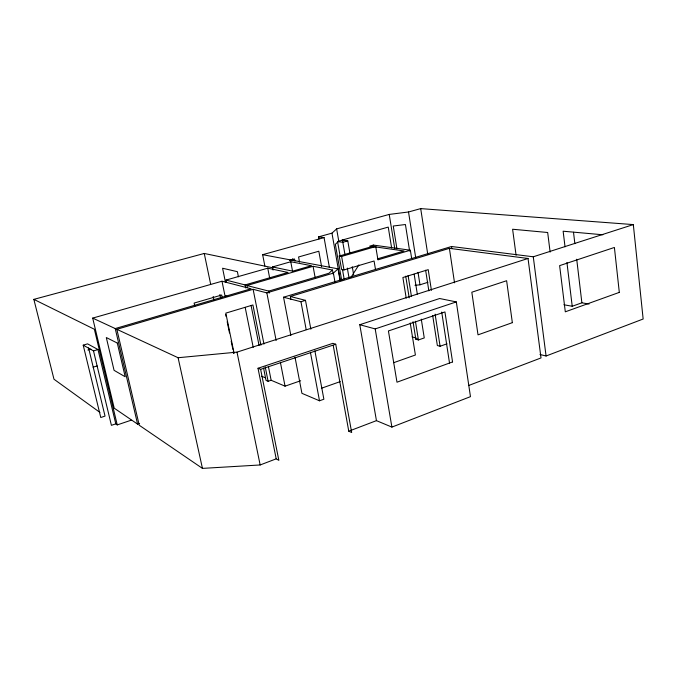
<?xml version="1.0" encoding="UTF-8"?>
<svg xmlns="http://www.w3.org/2000/svg" width="677" height="677" viewBox="0 0 677 677"><rect width="100%" height="100%" fill="white"/><g stroke="black" fill="none" stroke-linecap="round" stroke-linejoin="round"><path stroke-width="1.02" d="M351.016 277.333L358.852 264.91M338.255 241.52L335.343 244.346L341.707 280.447M276.208 458.845L258.005 368.263L260.628 369.337L278.856 460.36L276.208 458.845L260.154 464.964L202.448 468.391L139.25 425.258L116.842 329.31L253.113 289.307L266.848 292.879L333.389 273.102L338.043 268.837L340.066 280.278M318.96 238.939L318.588 236.857L331.958 233.159L336.63 228.902L389.224 214.423L408.519 211.977L420.696 208.609L633.317 224.595L643.15 319.011L546.077 356L539.984 354.494M333.228 274.177L332.483 270.021L328.895 273.263L268.761 291.102L246.936 285.533L247.35 287.607M391.898 427.102L470.464 396.654L456.323 301.908L439.635 298.515L359.783 324.715L376.446 420.645L391.898 427.102L375.193 328.912L359.783 324.715M333.219 345.397L348.773 431.19L376.446 420.645M468.518 385.56L541.008 357.938L528.035 258.47L449.393 248.349L290.315 296.484L290.907 299.589M295.003 357.16L301.925 393.329L319.502 400.792L323.877 399.218L314.873 350.813M563.916 304.768L572.226 306.266L581.881 302.805L589.041 304.049M321.423 388.26L340.218 381.608M393.633 362.703L415.399 355.002L410.228 322.971M432.696 315.609L437.35 345.524L440.084 346.26L446.989 343.814M413.029 321.677L415.847 339.262L417.32 338.754M263.573 368.076L266.027 380.406L268.1 381.295L271.138 380.262L285.042 386.169L300.681 380.745M415.847 339.262L418.411 339.956L424.259 337.933L421.28 319.138M92.69 318.105L115.234 328.565L251.057 288.774L221.988 281.226L92.69 318.105L114.201 408.163L137.592 424.124L139.597 423.447M131.22 420.189L117.239 424.911L115.784 423.853L111.409 425.334L93.502 350.898L83.203 345.152L100.771 417.514L105.037 416.093L88.569 347.919M375.193 328.912L456.323 301.908M258.005 368.263L332.847 343.332L335.741 344.246L351.676 432.518L348.773 431.19M260.628 369.337L335.741 344.246M116.842 329.31L178.093 357.727L237.001 352.133L528.035 258.47M290.856 335.453L283.545 297.22L451.508 246.504L533.273 256.786L633.317 224.595M414.976 285.322L419.985 284.805L427.915 282.292M93.121 367.179L97.133 365.944M283.545 297.22L300.96 301.739L305.488 300.351L310.853 329.191M93.502 350.898L97.996 349.544L115.784 423.853M87.883 350.034L90.913 349.129M83.203 345.152L87.587 343.857L97.996 349.544M377.427 258.868L404.051 250.964L369.752 246.115L373.357 245.074L410.355 250.219L411.684 258.572M410.355 250.219L377.952 259.85L375.735 246.546L373.239 246.2L339.219 256.041L341.589 269.497L343.984 269.945L374.076 261L375.464 269.294M246.936 285.533L313.079 266.298L332.483 270.021M339.219 256.041L341.614 256.439L375.735 246.546M226.025 280.075L245.066 284.932L288.03 272.467L267.762 268.177L226.025 280.075L226.448 282.148M272.493 266.958L290.763 261.745L311.471 265.697L292.692 271.147L272.493 266.958L273.093 270.064M289.528 260.417L294.52 258.995L294.901 261.06M341.817 240.174L388.243 227.1L391.636 247.96M340.116 256.109L337.561 241.554L342.494 240.166L347.792 240.894L349.933 253.283M337.561 241.554L342.824 242.298L347.792 240.894M264.859 266.044L262.651 254.679L324.071 237.619L329.428 267.593M99.934 412.411L53.982 379.222L33.85 299.369L204.251 253.46L272.848 267.796M602.868 234.775L563.137 231.212L565.033 246.851M318.588 236.857L324.071 237.619M262.651 254.679L338.043 268.837M290.315 296.484L305.488 300.351M412.022 336.875L416.042 337.958M226.964 296.323L224.976 295.747L221.988 281.226M261.576 376.2L265.316 377.791M33.85 299.369L94.374 329.267L117.239 424.911M115.234 328.565L137.592 424.124M178.093 357.727L202.448 468.391M194.781 306.139L194.121 303.076L221.675 295.037L222.098 297.085M204.251 253.46L210.649 284.179M213.204 296.467L214.059 300.563M219.873 294.512L220.71 298.599M237.001 352.133L260.154 464.964M234.081 353.259L225.813 313.129L252.91 304.972L260.916 345.194M225.695 314.509L226.118 316.557M227.167 321.685L229.495 332.966M231.187 341.166L232.88 349.366M233.303 351.414L233.717 353.462M225.433 282.199L222.581 268.236L237.382 271.672L238.414 276.808M251.065 305.403L259.063 345.473M245.066 284.932L245.666 287.945M245.176 307.375L253.215 347.343M253.113 289.307L263.971 344.085M268.473 366.824L271.138 380.262M265.232 366.858L268.1 381.295M268.761 291.102L269.158 293.166M266.848 292.879L276.148 340.556M280.396 362.33L285.042 386.169M267.762 268.177L269.768 278.552M290.763 261.745L292.591 271.452M299.522 262.075L298.574 256.981L318.825 251.226L321.617 266.713M300.96 301.739L306.173 329.597M310.421 352.302L319.502 400.792M292.65 258.648L293.039 260.704M313.079 266.298L315.143 277.646M333.389 273.102L335.039 282.377M341.614 256.439L343.984 269.945M336.63 228.902L338.796 241.24M342.494 269.624L344.136 278.983M331.958 233.159L340.345 280.642M342.494 240.166L342.858 242.239M342.824 242.298L344.982 254.67M347.318 268.075L349.12 278.391M352.26 266.713L353.69 274.972M373.357 245.074L373.696 247.097M373.239 246.2L373.365 246.936M396.967 248.958L393.252 226.016L405.421 224.527L409.644 251.116M389.224 214.423L394.759 248.527M408.113 275.573L411.43 296.34M415.424 321.262L418.411 339.956M405.718 276.157L409.204 297.88M406.225 298.168L402.891 277.511L428.211 269.641L431.418 290.348M414.163 274.236L417.303 294.072M408.519 211.977L415.72 257.759M418.022 272.323L419.985 284.805M435.108 314.162L440.084 346.26M425.638 270.225L428.846 290.856M441.709 312.046L449.52 363.05M420.696 208.609L427.729 254.129M451.508 246.504L451.813 248.586M449.393 248.349L454.529 282.834M516.077 255.246L512.607 229.241L547.676 232.499L550.122 252.089M533.273 256.786L546.077 356M566.928 262.481L572.226 306.266M573.512 232.27L574.866 243.686M576.711 259.24L581.881 302.805M452.558 361.933L396.984 382.209L388.42 330.951L444.941 311.936L452.558 361.933M619.311 292.388L565.303 311.818L559.625 265.638L614.403 247.46L619.311 292.388M512.345 322.667L478.013 334.853L471.827 292.219L506.624 280.718L512.345 322.667M117.29 343.044L106.306 337.544L114.066 370.327L125.186 376.767L117.29 343.044"/></g></svg>
